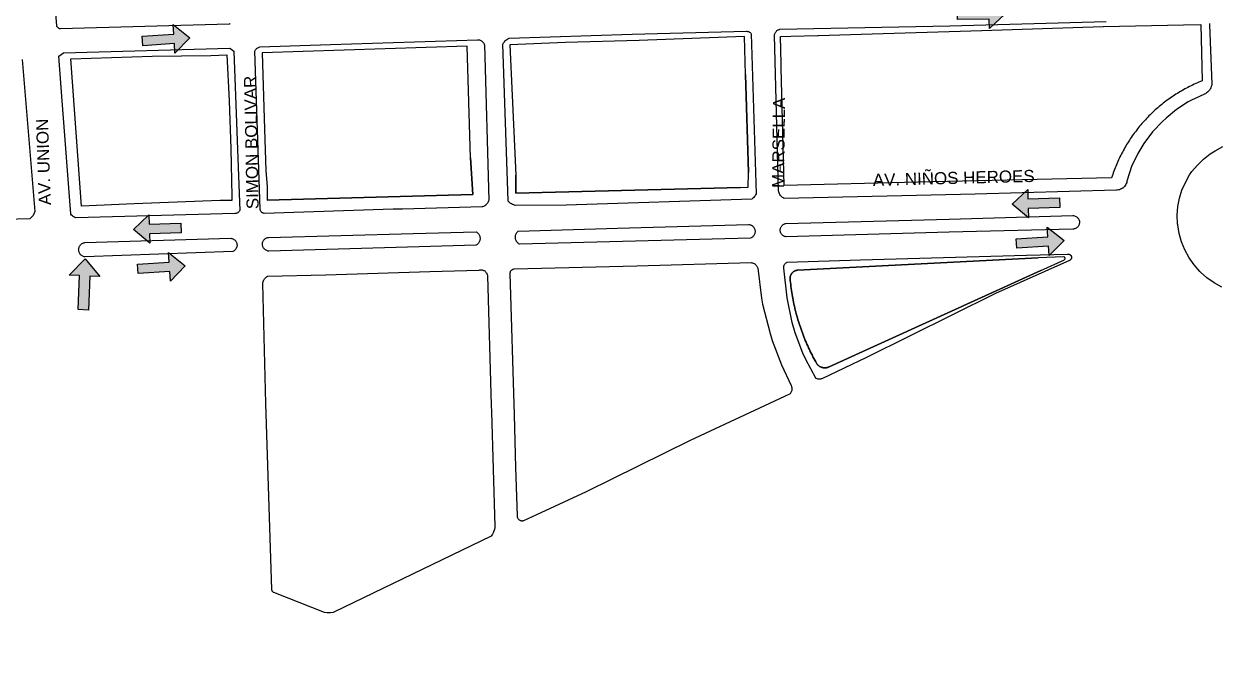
# Model space of a CAD drawing. Header units: metres. Extents: x 668617 to 675126, y 2286318 to 2293677.
# Drawn here: x 673186.1 to 673678.4, y 2290294.5 to 2290558.7 of the extents above; entities that cross this region are included whole.
import ezdxf

# ---------------------------------------------------------------- set-up
doc = ezdxf.new("R2010")
doc.units = ezdxf.units.M
doc.header["$MEASUREMENT"] = 0
for name, color, linetype in [('0_SENTIDO-VIAL', 30, 'Continuous'), ('DMTG-BANQUETA', 252, 'Continuous'), ('DMTG-CAMELLON', 252, 'Continuous'), ('DMTG-GLORIETA', 252, 'Continuous'), ('DMTG-MANZANA', 253, 'Continuous'), ('DMTG-NOM-CALLES', 251, 'Continuous'), ('DMTG-TRAZA-BASE', 7, 'Continuous'), ('DMTG_SECCIONES_VIALES', 250, 'Continuous')]:
    doc.layers.add(name, color=color, linetype=linetype)
doc.styles.get("Standard").update_dxf_attribs({"font": 'arial.ttf'})

# ---------------------------------------------------------------- blocks, each defined once
blk = doc.blocks.new('traza_base_proyecto')
at = {"layer": '0_SENTIDO-VIAL'}
for points in [[(2014.47, -2086.76), (2027.54, -2086.6), (2027.49, -2082.68), (2034.09, -2088.49), (2027.63, -2094.45), (2027.58, -2090.53), (2014.51, -2090.68)], [(1678.09, -2097.64), (1691.13, -2096.78), (1690.87, -2092.86), (1697.78, -2098.3), (1691.65, -2104.6), (1691.39, -2100.69), (1678.35, -2101.55)], [(2056.76, -2168.27), (2043.7, -2168.68), (2043.82, -2172.6), (2037.1, -2166.92), (2043.45, -2160.84), (2043.57, -2164.76), (2056.64, -2164.35)], [(1694.19, -2178.76), (1681.12, -2179.16), (1681.24, -2183.08), (1674.53, -2177.4), (1680.88, -2171.32), (1681, -2175.24), (1694.07, -2174.84)], [(2038.75, -2181.24), (2051.79, -2180.38), (2051.54, -2176.46), (2058.45, -2181.9), (2052.31, -2188.2), (2052.05, -2184.29), (2039.01, -2185.15)], [(1651.72, -2210.48), (1652.26, -2196.45), (1648.04, -2196.28), (1654.63, -2189.51), (1660.68, -2196.77), (1656.47, -2196.61), (1655.93, -2210.64)], [(1676.18, -2191.72), (1689.22, -2190.86), (1688.96, -2186.94), (1695.87, -2192.38), (1689.74, -2198.68), (1689.48, -2194.77), (1676.44, -2195.63)]]:
    blk.add_hatch(color=256, dxfattribs=at).paths.add_polyline_path(points)
for points in [[(2014.47, -2086.76), (2027.54, -2086.6), (2027.49, -2082.68), (2034.09, -2088.49), (2027.63, -2094.45), (2027.58, -2090.53), (2014.51, -2090.68)], [(1678.09, -2097.64), (1691.13, -2096.78), (1690.87, -2092.86), (1697.78, -2098.3), (1691.65, -2104.6), (1691.39, -2100.69), (1678.35, -2101.55)], [(2056.76, -2168.27), (2043.7, -2168.68), (2043.82, -2172.6), (2037.1, -2166.92), (2043.45, -2160.84), (2043.57, -2164.76), (2056.64, -2164.35)], [(1694.19, -2178.76), (1681.12, -2179.16), (1681.24, -2183.08), (1674.53, -2177.4), (1680.88, -2171.32), (1681, -2175.24), (1694.07, -2174.84)], [(2038.75, -2181.24), (2051.79, -2180.38), (2051.54, -2176.46), (2058.45, -2181.9), (2052.31, -2188.2), (2052.05, -2184.29), (2039.01, -2185.15)], [(1651.72, -2210.48), (1652.26, -2196.45), (1648.04, -2196.28), (1654.63, -2189.51), (1660.68, -2196.77), (1656.47, -2196.61), (1655.93, -2210.64)], [(1676.18, -2191.72), (1689.22, -2190.86), (1688.96, -2186.94), (1695.87, -2192.38), (1689.74, -2198.68), (1689.48, -2194.77), (1676.44, -2195.63)]]:
    blk.add_lwpolyline(points, close=True, dxfattribs=at)
at = {"layer": 'DMTG-BANQUETA', "linetype": 'Continuous', "lineweight": 25}
for points in [[(1714.47, -2092.43, 0), (1714.28, -2092.55, 0), (1714.08, -2092.65, 0), (1713.99, -2092.69, 0), (1644.43, -2094.6, 0), (1644.24, -2094.57, 0), (1644.05, -2094.52, 0), (1643.87, -2094.45, 0), (1643.69, -2094.36, 0), (1643.52, -2094.26, 0), (1643.46, -2094.21, 0), (1643.31, -2094.08, 0), (1643.18, -2093.94, 0), (1643.05, -2093.79, 0), (1642.95, -2093.63, 0), (1642.85, -2093.45, 0), (1642.83, -2093.38, 0), (1641.12, -2071.12, 0)], [(2118.4, -2092.37, 0), (2118.44, -2092.65, 0), (2118.45, -2092.93, 0), (2119.43, -2117.28, 0), (2119.36, -2117.8, 0), (2119.22, -2118.36, 0), (2119.02, -2118.9, 0), (2118.76, -2119.41, 0), (2118.47, -2119.85, 0), (2118.11, -2120.3, 0), (2117.69, -2120.7, 0), (2117.24, -2121.06, 0), (2116.75, -2121.36, 0), (2116.23, -2121.6, 0), (2116.09, -2121.65, 0), (2111, -2124.01, 0), (2109.62, -2124.78, 0), (2104.91, -2127.84, 0), (2100.58, -2131.42, 0), (2099.03, -2132.82, 0), (2094.95, -2137.15, 0), (2091.38, -2141.9, 0), (2088.89, -2146.03, 0), (2086.35, -2151.4, 0), (2084.43, -2157.03, 0), (2084.39, -2157.49, 0), (2084.29, -2157.96, 0), (2084.15, -2158.41, 0), (2083.95, -2158.85, 0), (2083.71, -2159.26, 0), (2083.42, -2159.64, 0), (2083.09, -2159.98, 0), (2082.73, -2160.29, 0), (2082.62, -2160.37, 0), (2082.22, -2160.62, 0), (2081.78, -2160.82, 0), (2081.33, -2160.98, 0), (2080.87, -2161.08, 0), (2080.39, -2161.13, 0), (2079.92, -2161.13, 0), (2021.78, -2162.84, 0), (1942.98, -2164.57, 0), (1942.64, -2164.4, 0), (1942.31, -2164.19, 0), (1942, -2163.94, 0), (1941.72, -2163.67, 0), (1941.47, -2163.38, 0), (1941.42, -2163.31, 0), (1941.2, -2162.99, 0), (1941.02, -2162.64, 0), (1940.87, -2162.28, 0), (1940.75, -2161.91, 0), (1940.68, -2161.53, 0), (1938.98, -2097.18, 0), (1939.04, -2096.91, 0), (1939.11, -2096.64, 0), (1939.21, -2096.38, 0), (1939.34, -2096.13, 0), (1939.49, -2095.9, 0), (1939.66, -2095.68, 0), (1939.82, -2095.51, 0), (1940.02, -2095.33, 0), (1940.26, -2095.17, 0), (1940.5, -2095.03, 0), (1940.75, -2094.91, 0), (1941.02, -2094.82, 0), (1941.15, -2094.79, 0), (2011.32, -2093.28, 0), (2075.8, -2091.59, 0)], [(1628.63, -2107.18, 0), (1633.85, -2169.94, 0), (1633.13, -2171.61, 0), (1631.71, -2172.99, 0), (1480.91, -2177.16, 0)]]:
    blk.add_polyline3d(points, dxfattribs=at)
for points in [[(1853.02, -2167.34, 0), (1831.95, -2167.48, 0), (1831.38, -2167.29, 0), (1830.84, -2167.04, 0), (1830.47, -2166.83, 0), (1829.97, -2166.5, 0), (1829.52, -2166.11, 0), (1829.1, -2165.69, 0), (1829.06, -2165.64, 0), (1826.93, -2100.85, 0), (1827.21, -2100.39, 0), (1827.53, -2099.96, 0), (1827.89, -2099.57, 0), (1828.16, -2099.32, 0), (1828.58, -2098.99, 0), (1829.03, -2098.7, 0), (1829.51, -2098.46, 0), (1829.55, -2098.44, 0), (1880.26, -2096.85, 0), (1927.4, -2095.58, 0), (1927.63, -2095.59, 0), (1927.86, -2095.62, 0), (1928.08, -2095.67, 0), (1928.3, -2095.74, 0), (1928.5, -2095.84, 0), (1928.7, -2095.95, 0), (1928.72, -2095.96, 0), (1928.9, -2096.1, 0), (1929.07, -2096.25, 0), (1929.23, -2096.42, 0), (1929.36, -2096.6, 0), (1929.43, -2096.71, 0), (1931.43, -2162.62, 0), (1931.21, -2163.08, 0), (1930.95, -2163.52, 0), (1930.65, -2163.92, 0), (1930.63, -2163.95, 0), (1930.27, -2164.32, 0), (1929.9, -2164.66, 0), (1929.58, -2164.9, 0)], [(1781.7, -2169.07, 0), (1728.39, -2170.77, 0), (1728.2, -2170.72, 0), (1728.01, -2170.65, 0), (1727.83, -2170.56, 0), (1727.65, -2170.46, 0), (1727.49, -2170.34, 0), (1727.35, -2170.2, 0), (1727.26, -2170.11, 0), (1727.14, -2169.95, 0), (1727.03, -2169.78, 0), (1726.94, -2169.6, 0), (1726.86, -2169.42, 0), (1726.81, -2169.22, 0), (1726.77, -2169.02, 0), (1726.77, -2169.01, 0), (1724.59, -2103.76, 0), (1724.73, -2103.48, 0), (1724.9, -2103.23, 0), (1725.09, -2102.99, 0), (1725.3, -2102.77, 0), (1725.33, -2102.74, 0), (1725.57, -2102.54, 0), (1725.82, -2102.37, 0), (1726.09, -2102.23, 0), (1726.38, -2102.11, 0), (1726.67, -2102.02, 0), (1726.69, -2102.01, 0), (1755.74, -2101.05, 0), (1816.5, -2099.06, 0), (1816.78, -2099.07, 0), (1817.06, -2099.11, 0), (1817.33, -2099.18, 0), (1817.6, -2099.27, 0), (1817.85, -2099.39, 0), (1818.09, -2099.54, 0), (1818.31, -2099.7, 0), (1818.53, -2099.89, 0), (1818.72, -2100.1, 0), (1818.89, -2100.32, 0), (1819.03, -2100.56, 0), (1819.15, -2100.82, 0), (1819.25, -2101.08, 0), (1819.28, -2101.17, 0), (1821.08, -2165.25, 0), (1820.99, -2165.6, 0), (1820.87, -2165.93, 0), (1820.72, -2166.26, 0), (1820.54, -2166.57, 0), (1820.31, -2166.86, 0), (1820.09, -2167.11, 0), (1819.83, -2167.36, 0), (1819.54, -2167.57, 0), (1819.23, -2167.76, 0), (1818.91, -2167.91, 0), (1818.56, -2168.04, 0), (1818.43, -2168.08, 0), (1785.51, -2168.96, 0)], [(1716.32, -2170.86, 0), (1650.71, -2172.59, 0), (1650.28, -2172.4, 0), (1649.88, -2172.17, 0), (1649.69, -2172.04, 0), (1649.33, -2171.76, 0), (1649, -2171.44, 0), (1648.7, -2171.08, 0), (1648.63, -2171, 0), (1645.11, -2124.33, 0), (1643.7, -2105.85, 0), (1645.62, -2104.5, 0), (1714.25, -2102.62, 0), (1715.9, -2103.84, 0), (1717.86, -2155.41, 0), (1718.43, -2169.5, 0), (1718.31, -2169.72, 0), (1718.17, -2169.91, 0), (1718.01, -2170.1, 0), (1717.83, -2170.27, 0), (1717.64, -2170.41, 0), (1717.54, -2170.49, 0), (1717.32, -2170.61, 0), (1717.1, -2170.7, 0), (1716.87, -2170.78, 0), (1716.63, -2170.83, 0), (1716.39, -2170.86, 0)], [(1957.65, -2239.17, 0), (1957.37, -2239.17, 0), (1957.18, -2239.16, 0), (1956.9, -2239.13, 0), (1956.62, -2239.06, 0), (1956.35, -2238.97, 0), (1956.09, -2238.85, 0), (1956.02, -2238.81, 0), (1951.87, -2231.01, 0), (1950.68, -2228.38, 0), (1947.57, -2220.1, 0), (1946.32, -2215.81, 0), (1944.24, -2205.63, 0), (1942.8, -2193.4, 0), (1942.79, -2193.16, 0), (1942.79, -2192.91, 0), (1942.82, -2192.67, 0), (1942.88, -2192.43, 0), (1942.95, -2192.2, 0), (1943, -2192.09, 0), (1943.1, -2191.88, 0), (1943.24, -2191.67, 0), (1943.39, -2191.47, 0), (1943.56, -2191.3, 0), (1943.74, -2191.14, 0), (1943.94, -2191, 0), (1944.15, -2190.87, 0), (1974.48, -2189.9, 0), (2042.93, -2188.06, 0), (2059.9, -2187.61, 0), (2060.02, -2187.58, 0), (2060.16, -2187.57, 0), (2060.29, -2187.57, 0), (2060.42, -2187.59, 0), (2060.55, -2187.62, 0), (2060.68, -2187.66, 0), (2060.8, -2187.71, 0), (2060.92, -2187.77, 0), (2061.03, -2187.85, 0), (2061.13, -2187.94, 0), (2061.22, -2188.03, 0), (2061.25, -2188.07, 0), (2061.33, -2188.18, 0), (2061.4, -2188.29, 0), (2061.45, -2188.41, 0), (2061.5, -2188.53, 0), (2061.53, -2188.66, 0), (2061.55, -2188.79, 0), (2061.55, -2188.93, 0), (2061.55, -2189.06, 0), (2061.53, -2189.19, 0), (2061.49, -2189.32, 0), (2061.45, -2189.44, 0), (2061.39, -2189.56, 0), (2061.32, -2189.68, 0), (2061.24, -2189.78, 0), (2061.15, -2189.88, 0), (2061.06, -2189.97, 0), (2060.95, -2190.05, 0), (2060.84, -2190.11, 0), (2060.72, -2190.17, 0), (2060.66, -2190.19, 0), (2030.21, -2203.85, 0), (1976.91, -2230.2, 0), (1958.48, -2238.98, 0), (1958.21, -2239.07, 0), (1957.93, -2239.13, 0)], [(1755.87, -2335.57, 0), (1754.81, -2335.61, 0), (1754.43, -2335.6, 0), (1753.38, -2335.5, 0), (1732.46, -2327.29, 0), (1732.43, -2327.28, 0), (1732.31, -2327.22, 0), (1732.2, -2327.14, 0), (1732.09, -2327.05, 0), (1732, -2326.95, 0), (1731.91, -2326.85, 0), (1731.83, -2326.73, 0), (1731.77, -2326.61, 0), (1731.76, -2326.59, 0), (1731.71, -2326.46, 0), (1731.67, -2326.33, 0), (1731.65, -2326.2, 0), (1731.63, -2326.06, 0), (1731.64, -2325.92, 0), (1729.18, -2249.25, 0), (1727.87, -2199.72, 0), (1727.92, -2199.34, 0), (1728.01, -2198.96, 0), (1728.14, -2198.59, 0), (1728.3, -2198.23, 0), (1728.4, -2198.06, 0), (1728.61, -2197.73, 0), (1728.86, -2197.43, 0), (1729.13, -2197.15, 0), (1729.43, -2196.9, 0), (1729.75, -2196.68, 0), (1729.81, -2196.64, 0), (1753.83, -2196.15, 0), (1796.83, -2194.78, 0), (1817.1, -2194.14, 0), (1817.36, -2194.08, 0), (1817.63, -2194.05, 0), (1817.9, -2194.04, 0), (1818.17, -2194.06, 0), (1818.43, -2194.1, 0), (1818.69, -2194.17, 0), (1818.94, -2194.27, 0), (1819.19, -2194.39, 0), (1819.42, -2194.53, 0), (1819.57, -2194.65, 0), (1819.77, -2194.83, 0), (1819.95, -2195.03, 0), (1820.1, -2195.24, 0), (1820.25, -2195.47, 0), (1820.37, -2195.71, 0), (1820.46, -2195.97, 0), (1820.53, -2196.23, 0), (1820.57, -2196.49, 0), (1820.58, -2196.54, 0), (1822.1, -2249.94, 0), (1822.18, -2252.6, 0), (1823.66, -2299.99, 0), (1823.61, -2300.29, 0), (1823.41, -2301.22, 0), (1823.11, -2302.13, 0), (1823.03, -2302.34, 0), (1822.62, -2303.21, 0), (1822.14, -2304.03, 0), (1757.16, -2335.38, 0), (1756.9, -2335.43, 0)], [(1834.98, -2297.72, 0), (1834.78, -2297.72, 0), (1834.58, -2297.69, 0), (1834.38, -2297.65, 0), (1834.19, -2297.58, 0), (1834.01, -2297.5, 0), (1833.84, -2297.4, 0), (1833.67, -2297.29, 0), (1833.6, -2297.22, 0), (1833.45, -2297.09, 0), (1833.31, -2296.93, 0), (1833.21, -2296.77, 0), (1833.11, -2296.6, 0), (1833.03, -2296.41, 0), (1832.97, -2296.22, 0), (1832.92, -2296.03, 0), (1832.9, -2295.83, 0), (1832.9, -2295.63, 0), (1832.9, -2295.56, 0), (1832.3, -2275.7, 0), (1831.66, -2253.89, 0), (1829.94, -2195.52, 0), (1829.95, -2195.34, 0), (1829.97, -2195.16, 0), (1830.01, -2194.99, 0), (1830.06, -2194.82, 0), (1830.14, -2194.66, 0), (1830.23, -2194.5, 0), (1830.33, -2194.36, 0), (1830.44, -2194.22, 0), (1830.58, -2194.1, 0), (1830.72, -2193.99, 0), (1830.87, -2193.9, 0), (1831.03, -2193.82, 0), (1831.2, -2193.76, 0), (1831.37, -2193.71, 0), (1831.55, -2193.68, 0), (1831.6, -2193.67, 0), (1882.14, -2192.43, 0), (1929.32, -2191.04, 0), (1929.64, -2191.1, 0), (1929.95, -2191.19, 0), (1930.25, -2191.31, 0), (1930.54, -2191.45, 0), (1930.81, -2191.63, 0), (1930.99, -2191.76, 0), (1931.23, -2191.98, 0), (1931.45, -2192.22, 0), (1931.64, -2192.48, 0), (1931.8, -2192.76, 0), (1931.94, -2193.05, 0), (1932.05, -2193.35, 0), (1932.07, -2193.42, 0), (1933.66, -2205.8, 0), (1934.11, -2208.2, 0), (1937.15, -2220.31, 0), (1938.09, -2223.27, 0), (1941.88, -2233.25, 0), (1945.83, -2241.77, 0), (1945.95, -2242.07, 0), (1946.05, -2242.37, 0), (1946.11, -2242.69, 0), (1946.14, -2243, 0), (1946.14, -2243.32, 0), (1946.11, -2243.64, 0), (1946.08, -2243.83, 0), (1946, -2244.14, 0), (1945.88, -2244.44, 0), (1945.75, -2244.73, 0), (1945.57, -2245.01, 0), (1945.39, -2245.26, 0), (1945.23, -2245.43, 0), (1904.23, -2264.54, 0), (1861.23, -2285.71, 0), (1840.83, -2295.14, 0), (1835.37, -2297.67, 0), (1835.17, -2297.71, 0)]]:
    blk.add_polyline3d(points, close=True, dxfattribs=at)
at = {"layer": 'DMTG-CAMELLON', "linetype": 'Continuous', "lineweight": 25}
for points in [[(1881.67, -2182.17, 0), (1833.72, -2183.46, 0), (1833.44, -2183.27, 0), (1833.19, -2183.06, 0), (1832.96, -2182.82, 0), (1832.75, -2182.56, 0), (1832.57, -2182.29, 0), (1832.42, -2181.99, 0), (1832.29, -2181.68, 0), (1832.2, -2181.37, 0), (1832.14, -2181.04, 0), (1832.11, -2180.78, 0), (1832.11, -2180.45, 0), (1832.14, -2180.12, 0), (1832.2, -2179.79, 0), (1832.29, -2179.47, 0), (1832.42, -2179.17, 0), (1832.57, -2178.87, 0), (1832.75, -2178.6, 0), (1832.96, -2178.34, 0), (1833.19, -2178.1, 0), (1833.23, -2178.07, 0), (1874.25, -2176.89, 0), (1928.33, -2175.32, 0), (1928.6, -2175.36, 0), (1928.89, -2175.43, 0), (1929.16, -2175.52, 0), (1929.42, -2175.65, 0), (1929.66, -2175.79, 0), (1929.89, -2175.96, 0), (1930.1, -2176.16, 0), (1930.3, -2176.37, 0), (1930.47, -2176.6, 0), (1930.62, -2176.84, 0), (1930.74, -2177.1, 0), (1930.84, -2177.37, 0), (1930.91, -2177.65, 0), (1930.92, -2177.7, 0), (1930.96, -2177.98, 0), (1930.97, -2178.27, 0), (1930.95, -2178.56, 0), (1930.9, -2178.84, 0), (1930.83, -2179.12, 0), (1930.73, -2179.39, 0), (1930.6, -2179.64, 0), (1930.45, -2179.89, 0), (1930.27, -2180.11, 0), (1930.08, -2180.32, 0), (1929.86, -2180.51, 0), (1929.63, -2180.68, 0), (1929.38, -2180.82, 0), (1929.11, -2180.94, 0), (1929.05, -2180.97, 0)], [(2011.01, -2178.57, 0), (1943.68, -2180.38, 0), (1943.42, -2180.33, 0), (1943.16, -2180.25, 0), (1942.91, -2180.15, 0), (1942.67, -2180.02, 0), (1942.45, -2179.87, 0), (1942.24, -2179.7, 0), (1942.05, -2179.51, 0), (1941.88, -2179.31, 0), (1941.73, -2179.08, 0), (1941.6, -2178.85, 0), (1941.5, -2178.6, 0), (1941.42, -2178.34, 0), (1941.37, -2178.08, 0), (1941.35, -2177.88, 0), (1941.34, -2177.61, 0), (1941.36, -2177.34, 0), (1941.41, -2177.08, 0), (1941.48, -2176.82, 0), (1941.58, -2176.57, 0), (1941.7, -2176.33, 0), (1941.84, -2176.1, 0), (1942.01, -2175.89, 0), (1942.19, -2175.69, 0), (1942.39, -2175.52, 0), (1942.61, -2175.36, 0), (1942.85, -2175.23, 0), (1943.09, -2175.12, 0), (1943.35, -2175.03, 0), (1943.57, -2174.98, 0), (2011.02, -2173.09, 0), (2062.11, -2171.66, 0), (2062.42, -2171.69, 0), (2062.73, -2171.75, 0), (2063.03, -2171.85, 0), (2063.31, -2171.98, 0), (2063.58, -2172.14, 0), (2063.83, -2172.33, 0), (2064.06, -2172.55, 0), (2064.26, -2172.79, 0), (2064.44, -2173.05, 0), (2064.58, -2173.33, 0), (2064.69, -2173.62, 0), (2064.77, -2173.93, 0), (2064.81, -2174.24, 0), (2064.81, -2174.55, 0), (2064.8, -2174.76, 0), (2064.75, -2175.07, 0), (2064.67, -2175.37, 0), (2064.55, -2175.67, 0), (2064.4, -2175.94, 0), (2064.22, -2176.2, 0), (2064.01, -2176.43, 0), (2063.77, -2176.64, 0), (2063.52, -2176.83, 0), (2063.24, -2176.98, 0), (2062.96, -2177.1, 0), (2062.65, -2177.19, 0), (2062.34, -2177.24, 0), (2062.09, -2177.26, 0)], [(1792.35, -2184.56, 0), (1730.3, -2186.32, 0), (1730.02, -2186.28, 0), (1729.76, -2186.21, 0), (1729.49, -2186.12, 0), (1729.24, -2186, 0), (1729, -2185.86, 0), (1728.77, -2185.69, 0), (1728.56, -2185.5, 0), (1728.38, -2185.3, 0), (1728.21, -2185.07, 0), (1728.06, -2184.83, 0), (1727.94, -2184.58, 0), (1727.85, -2184.32, 0), (1727.78, -2184.05, 0), (1727.75, -2183.86, 0), (1727.72, -2183.58, 0), (1727.73, -2183.3, 0), (1727.76, -2183.02, 0), (1727.82, -2182.75, 0), (1727.9, -2182.48, 0), (1728.01, -2182.22, 0), (1728.15, -2181.98, 0), (1728.31, -2181.75, 0), (1728.48, -2181.53, 0), (1728.69, -2181.34, 0), (1728.91, -2181.17, 0), (1729.14, -2181.01, 0), (1729.38, -2180.89, 0), (1729.65, -2180.78, 0), (1729.92, -2180.71, 0), (1730.19, -2180.65, 0), (1730.27, -2180.65, 0), (1789.93, -2179.04, 0), (1815.86, -2178.34, 0), (1816.13, -2178.5, 0), (1816.38, -2178.69, 0), (1816.61, -2178.9, 0), (1816.81, -2179.13, 0), (1817, -2179.38, 0), (1817.15, -2179.65, 0), (1817.29, -2179.93, 0), (1817.39, -2180.22, 0), (1817.46, -2180.52, 0), (1817.5, -2180.82, 0), (1817.52, -2181.06, 0), (1817.51, -2181.37, 0), (1817.47, -2181.67, 0), (1817.4, -2181.97, 0), (1817.3, -2182.27, 0), (1817.17, -2182.55, 0), (1817.01, -2182.82, 0), (1816.83, -2183.07, 0), (1816.63, -2183.3, 0), (1816.4, -2183.51, 0), (1816.16, -2183.7, 0), (1815.9, -2183.86, 0), (1815.83, -2183.9, 0)], [(1715.51, -2186.48, 0), (1654.51, -2188.7, 0), (1654.23, -2188.65, 0), (1653.94, -2188.57, 0), (1653.67, -2188.47, 0), (1653.41, -2188.34, 0), (1653.15, -2188.18, 0), (1652.93, -2188, 0), (1652.72, -2187.8, 0), (1652.53, -2187.58, 0), (1652.36, -2187.34, 0), (1652.22, -2187.09, 0), (1652.1, -2186.82, 0), (1652.01, -2186.55, 0), (1651.94, -2186.26, 0), (1651.91, -2185.97, 0), (1651.9, -2185.68, 0), (1651.9, -2185.63, 0), (1651.93, -2185.34, 0), (1651.98, -2185.05, 0), (1652.06, -2184.77, 0), (1652.16, -2184.5, 0), (1652.31, -2184.24, 0), (1652.47, -2184, 0), (1652.65, -2183.77, 0), (1652.86, -2183.56, 0), (1653.08, -2183.37, 0), (1653.32, -2183.21, 0), (1653.58, -2183.07, 0), (1653.85, -2182.96, 0), (1654.13, -2182.87, 0), (1654.41, -2182.81, 0), (1654.47, -2182.8, 0), (1714.68, -2181.03, 0), (1714.95, -2181.07, 0), (1715.22, -2181.13, 0), (1715.49, -2181.23, 0), (1715.74, -2181.35, 0), (1715.98, -2181.49, 0), (1716.21, -2181.65, 0), (1716.41, -2181.84, 0), (1716.6, -2182.05, 0), (1716.77, -2182.27, 0), (1716.91, -2182.51, 0), (1717.03, -2182.76, 0), (1717.13, -2183.02, 0), (1717.2, -2183.3, 0), (1717.23, -2183.53, 0), (1717.25, -2183.8, 0), (1717.25, -2184.08, 0), (1717.21, -2184.36, 0), (1717.15, -2184.63, 0), (1717.06, -2184.9, 0), (1716.94, -2185.15, 0), (1716.81, -2185.4, 0), (1716.64, -2185.62, 0), (1716.46, -2185.83, 0), (1716.26, -2186.03, 0), (1716.04, -2186.2, 0), (1715.8, -2186.34, 0), (1715.55, -2186.47, 0)]]:
    blk.add_polyline3d(points, close=True, dxfattribs=at)
at = {"layer": 'DMTG-GLORIETA', "linetype": 'Continuous', "lineweight": 25}
blk.add_polyline3d([(2123.54, -2201.17, 0), (2120.37, -2199.43, 0), (2117.41, -2197.35, 0), (2114.71, -2194.95, 0), (2114.47, -2194.72, 0), (2112.08, -2192.01, 0), (2110.01, -2189.04, 0), (2108.28, -2185.86, 0), (2106.92, -2182.51, 0), (2105.94, -2179.03, 0), (2105.36, -2175.46, 0), (2105.31, -2175, 0), (2105.18, -2171.49, 0), (2105.43, -2167.98, 0), (2106.08, -2164.53, 0), (2107.11, -2161.17, 0), (2108.52, -2157.94, 0), (2110.27, -2154.9, 0), (2111.23, -2153.51, 0), (2113.46, -2150.8, 0), (2115.98, -2148.35, 0), (2118.77, -2146.2, 0), (2120.8, -2144.92, 0), (2123.99, -2143.21, 0)], dxfattribs=at)
at = {"layer": 'DMTG-MANZANA', "color": 8, "linetype": 'Continuous', "lineweight": 25}
for p, q in [((1927, -2113.46), (1928.2, -2153.91)), ((1710.27, -2165.5), (1674.83, -2166.86))]:
    blk.add_line(p, q, dxfattribs=at)
at = {"layer": 'DMTG-MANZANA', "linetype": 'Continuous', "lineweight": 25}
for points in [[(2114.91, -2092.84, 0), (2115.44, -2116.09, 0), (2114.78, -2116.35, 0), (2114.12, -2116.63, 0), (2113.46, -2116.91, 0), (2112.8, -2117.19, 0), (2112.15, -2117.49, 0), (2111.5, -2117.79, 0), (2110.85, -2118.1, 0), (2110.21, -2118.42, 0), (2109.57, -2118.74, 0), (2108.94, -2119.07, 0), (2108.31, -2119.41, 0), (2107.68, -2119.76, 0), (2107.06, -2120.11, 0), (2106.44, -2120.47, 0), (2105.82, -2120.83, 0), (2105.21, -2121.21, 0), (2104.61, -2121.59, 0), (2104, -2121.98, 0), (2103.41, -2122.37, 0), (2102.81, -2122.77, 0), (2102.22, -2123.18, 0), (2101.64, -2123.59, 0), (2101.06, -2124.01, 0), (2100.49, -2124.44, 0), (2099.92, -2124.87, 0), (2099.35, -2125.31, 0), (2098.79, -2125.76, 0), (2098.24, -2126.21, 0), (2097.69, -2126.67, 0), (2097.14, -2127.13, 0), (2096.6, -2127.6, 0), (2096.07, -2128.08, 0), (2095.54, -2128.56, 0), (2095.01, -2129.05, 0), (2094.5, -2129.55, 0), (2093.99, -2130.05, 0), (2093.48, -2130.55, 0), (2092.98, -2131.06, 0), (2092.48, -2131.58, 0), (2092, -2132.1, 0), (2091.51, -2132.63, 0), (2091.04, -2133.17, 0), (2090.56, -2133.71, 0), (2090.1, -2134.25, 0), (2089.64, -2134.8, 0), (2089.19, -2135.36, 0), (2088.74, -2135.92, 0), (2088.3, -2136.48, 0), (2087.87, -2137.05, 0), (2087.44, -2137.63, 0), (2087.02, -2138.21, 0), (2086.61, -2138.79, 0), (2086.2, -2139.38, 0), (2085.8, -2139.97, 0), (2085.41, -2140.57, 0), (2085.02, -2141.17, 0), (2084.64, -2141.78, 0), (2084.27, -2142.39, 0), (2083.9, -2143.01, 0), (2083.54, -2143.62, 0), (2083.19, -2144.25, 0), (2082.84, -2144.88, 0), (2082.51, -2145.51, 0), (2082.18, -2146.14, 0), (2081.85, -2146.78, 0), (2081.53, -2147.42, 0), (2081.23, -2148.07, 0), (2080.92, -2148.72, 0), (2080.63, -2149.37, 0), (2080.34, -2150.02, 0), (2080.06, -2150.68, 0), (2079.79, -2151.34, 0), (2079.52, -2152.01, 0), (2079.27, -2152.68, 0), (2079.02, -2153.35, 0), (2078.77, -2154.02, 0), (2078.54, -2154.7, 0), (2078.31, -2155.38, 0), (2078.09, -2156.06, 0), (1998.11, -2157.87, 0), (1943.04, -2159.19, 0), (1941.73, -2110.71, 0), (1941.69, -2109.08, 0), (1941.4, -2097.69, 0), (1945.8, -2097.58, 0), (1956.87, -2097.32, 0), (1957.18, -2097.31, 0), (1974.73, -2096.8, 0), (2011.08, -2095.73, 0), (2024.49, -2095.33, 0), (2074.53, -2093.68, 0), (2074.78, -2093.68, 0), (2107.73, -2092.99, 0)], [(2114.91, -2092.84, 0), (2115.44, -2116.09, 0), (2114.78, -2116.35, 0), (2114.12, -2116.63, 0), (2113.46, -2116.91, 0), (2112.8, -2117.19, 0), (2112.15, -2117.49, 0), (2111.5, -2117.79, 0), (2110.85, -2118.1, 0), (2110.21, -2118.42, 0), (2109.57, -2118.74, 0), (2108.94, -2119.07, 0), (2108.31, -2119.41, 0), (2107.68, -2119.76, 0), (2107.06, -2120.11, 0), (2106.44, -2120.47, 0), (2105.82, -2120.83, 0), (2105.21, -2121.21, 0), (2104.61, -2121.59, 0), (2104, -2121.98, 0), (2103.41, -2122.37, 0), (2102.81, -2122.77, 0), (2102.22, -2123.18, 0), (2101.64, -2123.59, 0), (2101.06, -2124.01, 0), (2100.49, -2124.44, 0), (2099.92, -2124.87, 0), (2099.35, -2125.31, 0), (2098.79, -2125.76, 0), (2098.24, -2126.21, 0), (2097.69, -2126.67, 0), (2097.14, -2127.13, 0), (2096.6, -2127.6, 0), (2096.07, -2128.08, 0), (2095.54, -2128.56, 0), (2095.01, -2129.05, 0), (2094.5, -2129.55, 0), (2093.99, -2130.05, 0), (2093.48, -2130.55, 0), (2092.98, -2131.06, 0), (2092.48, -2131.58, 0), (2092, -2132.1, 0), (2091.51, -2132.63, 0), (2091.04, -2133.17, 0), (2090.56, -2133.71, 0), (2090.1, -2134.25, 0), (2089.64, -2134.8, 0), (2089.19, -2135.36, 0), (2088.74, -2135.92, 0), (2088.3, -2136.48, 0), (2087.87, -2137.05, 0), (2087.44, -2137.63, 0), (2087.02, -2138.21, 0), (2086.61, -2138.79, 0), (2086.2, -2139.38, 0), (2085.8, -2139.97, 0), (2085.41, -2140.57, 0), (2085.02, -2141.17, 0), (2084.64, -2141.78, 0), (2084.27, -2142.39, 0), (2083.9, -2143.01, 0), (2083.54, -2143.62, 0), (2083.19, -2144.25, 0), (2082.84, -2144.88, 0), (2082.51, -2145.51, 0), (2082.18, -2146.14, 0), (2081.85, -2146.78, 0), (2081.53, -2147.42, 0), (2081.23, -2148.07, 0), (2080.92, -2148.72, 0), (2080.63, -2149.37, 0), (2080.34, -2150.02, 0), (2080.06, -2150.68, 0), (2079.79, -2151.34, 0), (2079.52, -2152.01, 0), (2079.27, -2152.68, 0), (2079.02, -2153.35, 0), (2078.77, -2154.02, 0), (2078.54, -2154.7, 0), (2078.31, -2155.38, 0), (2078.09, -2156.06, 0), (1998.11, -2157.87, 0), (1943.04, -2159.19, 0), (1941.73, -2110.71, 0), (1941.69, -2109.08, 0), (1941.4, -2097.69, 0), (1945.8, -2097.58, 0), (1956.87, -2097.32, 0), (1957.18, -2097.31, 0), (1974.73, -2096.8, 0), (2011.08, -2095.73, 0), (2024.49, -2095.33, 0), (2074.53, -2093.68, 0), (2074.78, -2093.68, 0), (2107.73, -2092.99, 0)], [(1728.46, -2131.59, 0), (1729.06, -2153.21, 0), (1729.61, -2159.69, 0), (1729.64, -2165.34, 0), (1814.51, -2162.92, 0), (1813.63, -2147.78, 0), (1812.26, -2101.73, 0), (1727.58, -2104.48, 0)], [(1728.46, -2131.59, 0), (1729.06, -2153.21, 0), (1729.61, -2159.69, 0), (1729.64, -2165.34, 0), (1814.51, -2162.92, 0), (1813.63, -2147.78, 0), (1812.26, -2101.73, 0), (1727.58, -2104.48, 0)], [(1925, -2160.01, 0), (1928.19, -2159.99, 0), (1928.2, -2153.91, 0), (1927, -2113.46, 0), (1926.56, -2097.81, 0), (1883.2, -2099.41, 0), (1852.82, -2100.27, 0), (1829.81, -2101.22, 0), (1832.22, -2154.95, 0), (1832.34, -2162.35, 0)], [(1925, -2160.01, 0), (1928.19, -2159.99, 0), (1928.2, -2153.91, 0), (1927, -2113.46, 0), (1926.56, -2097.81, 0), (1883.2, -2099.41, 0), (1852.82, -2100.27, 0), (1829.81, -2101.22, 0), (1832.22, -2154.95, 0), (1832.34, -2162.35, 0)], [(1674.83, -2166.86, 0), (1653.11, -2167.71, 0), (1648.74, -2107.02, 0), (1682.21, -2105.86, 0), (1706.39, -2105.53, 0), (1713.08, -2105.33, 0), (1713.94, -2124.29, 0), (1714.64, -2144.16, 0), (1715.11, -2163.65, 0), (1715.13, -2165.48, 0), (1710.27, -2165.5, 0)], [(1674.83, -2166.86, 0), (1653.11, -2167.71, 0), (1648.74, -2107.02, 0), (1682.21, -2105.86, 0), (1706.39, -2105.53, 0), (1713.08, -2105.33, 0), (1713.94, -2124.29, 0), (1714.64, -2144.16, 0), (1715.11, -2163.65, 0), (1715.13, -2165.48, 0), (1710.27, -2165.5, 0)], [(2058.59, -2189.86, 0), (2058.7, -2189.76, 0), (2058.79, -2189.63, 0), (2058.85, -2189.49, 0), (2058.88, -2189.34, 0), (2058.87, -2189.19, 0), (2058.83, -2189.04, 0), (2058.77, -2188.9, 0), (2058.67, -2188.78, 0), (2058.55, -2188.69, 0), (2058.42, -2188.62, 0), (2047.83, -2189.13, 0), (1948.49, -2194.19, 0), (1948.33, -2194.21, 0), (1948.17, -2194.24, 0), (1948.01, -2194.27, 0), (1947.85, -2194.32, 0), (1947.69, -2194.37, 0), (1947.54, -2194.43, 0), (1947.39, -2194.49, 0), (1947.24, -2194.56, 0), (1947.1, -2194.64, 0), (1946.96, -2194.73, 0), (1946.82, -2194.82, 0), (1946.69, -2194.92, 0), (1946.57, -2195.03, 0), (1946.45, -2195.14, 0), (1946.33, -2195.25, 0), (1946.22, -2195.38, 0), (1946.12, -2195.5, 0), (1946.02, -2195.64, 0), (1945.93, -2195.77, 0), (1945.85, -2195.92, 0), (1945.77, -2196.06, 0), (1945.7, -2196.21, 0), (1945.64, -2196.36, 0), (1945.58, -2196.51, 0), (1945.54, -2196.67, 0), (1945.5, -2196.83, 0), (1945.46, -2196.99, 0), (1945.44, -2197.15, 0), (1945.42, -2197.32, 0), (1945.41, -2197.48, 0), (1945.41, -2197.64, 0), (1945.42, -2197.81, 0), (1945.43, -2197.97, 0), (1945.45, -2198.13, 0), (1945.48, -2198.29, 0), (1945.52, -2198.45, 0), (1945.6, -2199.27, 0), (1945.69, -2200.1, 0), (1945.79, -2200.92, 0), (1945.9, -2201.73, 0), (1946.01, -2202.55, 0), (1946.13, -2203.37, 0), (1946.26, -2204.18, 0), (1946.4, -2205, 0), (1946.54, -2205.81, 0), (1946.7, -2206.62, 0), (1946.86, -2207.43, 0), (1947.02, -2208.24, 0), (1947.2, -2209.04, 0), (1947.39, -2209.85, 0), (1947.58, -2210.65, 0), (1947.78, -2211.45, 0), (1947.99, -2212.25, 0), (1948.2, -2213.05, 0), (1948.43, -2213.84, 0), (1948.66, -2214.63, 0), (1948.9, -2215.42, 0), (1949.14, -2216.21, 0), (1949.4, -2217, 0), (1949.66, -2217.78, 0), (1949.93, -2218.56, 0), (1950.21, -2219.34, 0), (1950.49, -2220.11, 0), (1950.78, -2220.88, 0), (1951.08, -2221.65, 0), (1951.39, -2222.42, 0), (1951.71, -2223.18, 0), (1952.03, -2223.94, 0), (1952.36, -2224.7, 0), (1952.7, -2225.45, 0), (1953.04, -2226.2, 0), (1953.39, -2226.95, 0), (1953.75, -2227.69, 0), (1954.12, -2228.43, 0), (1954.49, -2229.17, 0), (1954.87, -2229.9, 0), (1955.26, -2230.63, 0), (1955.65, -2231.35, 0), (1956.05, -2232.07, 0), (1956.46, -2232.79, 0), (1956.56, -2232.93, 0), (1956.67, -2233.07, 0), (1956.79, -2233.21, 0), (1956.91, -2233.34, 0), (1957.03, -2233.46, 0), (1957.16, -2233.58, 0), (1957.3, -2233.69, 0), (1957.44, -2233.79, 0), (1957.58, -2233.89, 0), (1957.73, -2233.98, 0), (1957.89, -2234.07, 0), (1958.04, -2234.15, 0), (1958.2, -2234.22, 0), (1958.37, -2234.28, 0), (1958.53, -2234.34, 0), (1958.7, -2234.38, 0), (1958.87, -2234.43, 0), (1959.04, -2234.46, 0), (1959.22, -2234.48, 0), (1959.39, -2234.5, 0), (1959.57, -2234.51, 0), (1959.74, -2234.51, 0), (1959.92, -2234.51, 0), (1960.09, -2234.49, 0), (1960.27, -2234.47, 0), (1960.44, -2234.44, 0), (1960.61, -2234.4, 0), (1960.78, -2234.36, 0), (1960.95, -2234.3, 0), (1961.11, -2234.24, 0), (1961.27, -2234.18, 0), (1961.43, -2234.1, 0), (1961.59, -2234.02, 0), (2048.82, -2194.31, 0)], [(2058.59, -2189.86, 0), (2058.7, -2189.76, 0), (2058.79, -2189.63, 0), (2058.85, -2189.49, 0), (2058.88, -2189.34, 0), (2058.87, -2189.19, 0), (2058.83, -2189.04, 0), (2058.77, -2188.9, 0), (2058.67, -2188.78, 0), (2058.55, -2188.69, 0), (2058.42, -2188.62, 0), (2047.83, -2189.13, 0), (1948.49, -2194.19, 0), (1948.33, -2194.21, 0), (1948.17, -2194.24, 0), (1948.01, -2194.27, 0), (1947.85, -2194.32, 0), (1947.69, -2194.37, 0), (1947.54, -2194.43, 0), (1947.39, -2194.49, 0), (1947.24, -2194.56, 0), (1947.1, -2194.64, 0), (1946.96, -2194.73, 0), (1946.82, -2194.82, 0), (1946.69, -2194.92, 0), (1946.57, -2195.03, 0), (1946.45, -2195.14, 0), (1946.33, -2195.25, 0), (1946.22, -2195.38, 0), (1946.12, -2195.5, 0), (1946.02, -2195.64, 0), (1945.93, -2195.77, 0), (1945.85, -2195.92, 0), (1945.77, -2196.06, 0), (1945.7, -2196.21, 0), (1945.64, -2196.36, 0), (1945.58, -2196.51, 0), (1945.54, -2196.67, 0), (1945.5, -2196.83, 0), (1945.46, -2196.99, 0), (1945.44, -2197.15, 0), (1945.42, -2197.32, 0), (1945.41, -2197.48, 0), (1945.41, -2197.64, 0), (1945.42, -2197.81, 0), (1945.43, -2197.97, 0), (1945.45, -2198.13, 0), (1945.48, -2198.29, 0), (1945.52, -2198.45, 0), (1945.6, -2199.27, 0), (1945.69, -2200.1, 0), (1945.79, -2200.92, 0), (1945.9, -2201.73, 0), (1946.01, -2202.55, 0), (1946.13, -2203.37, 0), (1946.26, -2204.18, 0), (1946.4, -2205, 0), (1946.54, -2205.81, 0), (1946.7, -2206.62, 0), (1946.86, -2207.43, 0), (1947.02, -2208.24, 0), (1947.2, -2209.04, 0), (1947.39, -2209.85, 0), (1947.58, -2210.65, 0), (1947.78, -2211.45, 0), (1947.99, -2212.25, 0), (1948.2, -2213.05, 0), (1948.43, -2213.84, 0), (1948.66, -2214.63, 0), (1948.9, -2215.42, 0), (1949.14, -2216.21, 0), (1949.4, -2217, 0), (1949.66, -2217.78, 0), (1949.93, -2218.56, 0), (1950.21, -2219.34, 0), (1950.49, -2220.11, 0), (1950.78, -2220.88, 0), (1951.08, -2221.65, 0), (1951.39, -2222.42, 0), (1951.71, -2223.18, 0), (1952.03, -2223.94, 0), (1952.36, -2224.7, 0), (1952.7, -2225.45, 0), (1953.04, -2226.2, 0), (1953.39, -2226.95, 0), (1953.75, -2227.69, 0), (1954.12, -2228.43, 0), (1954.49, -2229.17, 0), (1954.87, -2229.9, 0), (1955.26, -2230.63, 0), (1955.65, -2231.35, 0), (1956.05, -2232.07, 0), (1956.46, -2232.79, 0), (1956.56, -2232.93, 0), (1956.67, -2233.07, 0), (1956.79, -2233.21, 0), (1956.91, -2233.34, 0), (1957.03, -2233.46, 0), (1957.16, -2233.58, 0), (1957.3, -2233.69, 0), (1957.44, -2233.79, 0), (1957.58, -2233.89, 0), (1957.73, -2233.98, 0), (1957.89, -2234.07, 0), (1958.04, -2234.15, 0), (1958.2, -2234.22, 0), (1958.37, -2234.28, 0), (1958.53, -2234.34, 0), (1958.7, -2234.38, 0), (1958.87, -2234.43, 0), (1959.04, -2234.46, 0), (1959.22, -2234.48, 0), (1959.39, -2234.5, 0), (1959.57, -2234.51, 0), (1959.74, -2234.51, 0), (1959.92, -2234.51, 0), (1960.09, -2234.49, 0), (1960.27, -2234.47, 0), (1960.44, -2234.44, 0), (1960.61, -2234.4, 0), (1960.78, -2234.36, 0), (1960.95, -2234.3, 0), (1961.11, -2234.24, 0), (1961.27, -2234.18, 0), (1961.43, -2234.1, 0), (1961.59, -2234.02, 0), (2048.82, -2194.31, 0)]]:
    blk.add_polyline3d(points, close=True, dxfattribs=at)
for points in [[(1706.39, -2105.53, 0), (1713.08, -2105.33, 0), (1713.94, -2124.29, 0)], [(1813.63, -2147.78, 0), (1814.51, -2162.92, 0), (1729.64, -2165.34, 0)], [(1925, -2160.01, 0), (1832.34, -2162.35, 0), (1832.22, -2154.95, 0)], [(2048.82, -2194.31, 0), (1961.59, -2234.02, 0), (1961.43, -2234.1, 0), (1961.27, -2234.18, 0), (1961.11, -2234.24, 0), (1960.95, -2234.3, 0), (1960.78, -2234.36, 0), (1960.61, -2234.4, 0), (1960.44, -2234.44, 0), (1960.27, -2234.47, 0), (1960.09, -2234.49, 0), (1959.92, -2234.51, 0), (1959.74, -2234.51, 0), (1959.57, -2234.51, 0), (1959.39, -2234.5, 0), (1959.22, -2234.48, 0), (1959.04, -2234.46, 0), (1958.87, -2234.43, 0), (1958.7, -2234.38, 0), (1958.53, -2234.34, 0), (1958.37, -2234.28, 0), (1958.2, -2234.22, 0), (1958.04, -2234.15, 0), (1957.89, -2234.07, 0), (1957.73, -2233.98, 0), (1957.58, -2233.89, 0), (1957.44, -2233.79, 0), (1957.3, -2233.69, 0), (1957.16, -2233.58, 0), (1957.03, -2233.46, 0), (1956.91, -2233.34, 0), (1956.79, -2233.21, 0), (1956.67, -2233.07, 0), (1956.56, -2232.93, 0), (1956.46, -2232.79, 0), (1956.05, -2232.07, 0), (1955.65, -2231.35, 0), (1955.26, -2230.63, 0), (1954.87, -2229.9, 0), (1954.49, -2229.17, 0), (1954.12, -2228.43, 0), (1953.75, -2227.69, 0), (1953.39, -2226.95, 0), (1953.04, -2226.2, 0), (1952.7, -2225.45, 0), (1952.36, -2224.7, 0), (1952.03, -2223.94, 0), (1951.71, -2223.18, 0), (1951.39, -2222.42, 0), (1951.08, -2221.65, 0), (1950.78, -2220.88, 0), (1950.49, -2220.11, 0), (1950.21, -2219.34, 0), (1949.93, -2218.56, 0), (1949.66, -2217.78, 0), (1949.4, -2217, 0), (1949.14, -2216.21, 0), (1948.9, -2215.42, 0), (1948.66, -2214.63, 0), (1948.43, -2213.84, 0), (1948.2, -2213.05, 0), (1947.99, -2212.25, 0), (1947.78, -2211.45, 0), (1947.58, -2210.65, 0), (1947.39, -2209.85, 0), (1947.2, -2209.04, 0), (1947.02, -2208.24, 0), (1946.86, -2207.43, 0), (1946.7, -2206.62, 0), (1946.54, -2205.81, 0), (1946.4, -2205, 0), (1946.26, -2204.18, 0), (1946.13, -2203.37, 0), (1946.01, -2202.55, 0), (1945.9, -2201.73, 0), (1945.79, -2200.92, 0), (1945.69, -2200.1, 0), (1945.6, -2199.27, 0), (1945.52, -2198.45, 0), (1945.48, -2198.29, 0), (1945.45, -2198.13, 0), (1945.43, -2197.97, 0), (1945.42, -2197.81, 0), (1945.41, -2197.64, 0), (1945.41, -2197.48, 0), (1945.42, -2197.32, 0), (1945.44, -2197.15, 0), (1945.46, -2196.99, 0), (1945.5, -2196.83, 0), (1945.54, -2196.67, 0), (1945.58, -2196.51, 0), (1945.64, -2196.36, 0), (1945.7, -2196.21, 0), (1945.77, -2196.06, 0), (1945.85, -2195.92, 0), (1945.93, -2195.77, 0), (1946.02, -2195.64, 0), (1946.12, -2195.5, 0), (1946.22, -2195.38, 0), (1946.33, -2195.25, 0), (1946.45, -2195.14, 0), (1946.57, -2195.03, 0), (1946.69, -2194.92, 0), (1946.82, -2194.82, 0), (1946.96, -2194.73, 0), (1947.1, -2194.64, 0), (1947.24, -2194.56, 0), (1947.39, -2194.49, 0), (1947.54, -2194.43, 0), (1947.69, -2194.37, 0), (1947.85, -2194.32, 0), (1948.01, -2194.27, 0), (1948.17, -2194.24, 0), (1948.33, -2194.21, 0), (1948.49, -2194.19, 0), (2047.83, -2189.13, 0)]]:
    blk.add_polyline3d(points, dxfattribs=at)
at = {"layer": 'DMTG-NOM-CALLES'}
for s, rotation, p in [('SIMON BOLIVAR', 91.1683, (1726.21, -2168.98)), ('MARSELLA', 89.3983, (1942.97, -2160.28)), ('AV. UNION', 91.9383, (1640.47, -2167.27)), ('AV. NIÑOS HEROES', 1.4442, (1979.64, -2159.44))]:
    blk.add_text(s, height=5, rotation=rotation, dxfattribs=at).set_placement(p)

msp = doc.modelspace()

# ---------------------------------------------------------------- linework, layer by layer
at = {"layer": 'DMTG_SECCIONES_VIALES', "color": 6}
msp.add_circle((673067.74788, 2291619.20218), 2058.07959, dxfattribs=at)

# ---------------------------------------------------------------- block references
at = {"layer": 'DMTG-TRAZA-BASE'}
msp.add_blockref('traza_base_proyecto', (671556.78644, 2292651.27973), dxfattribs=at)

doc.saveas('drawing.dxf')
